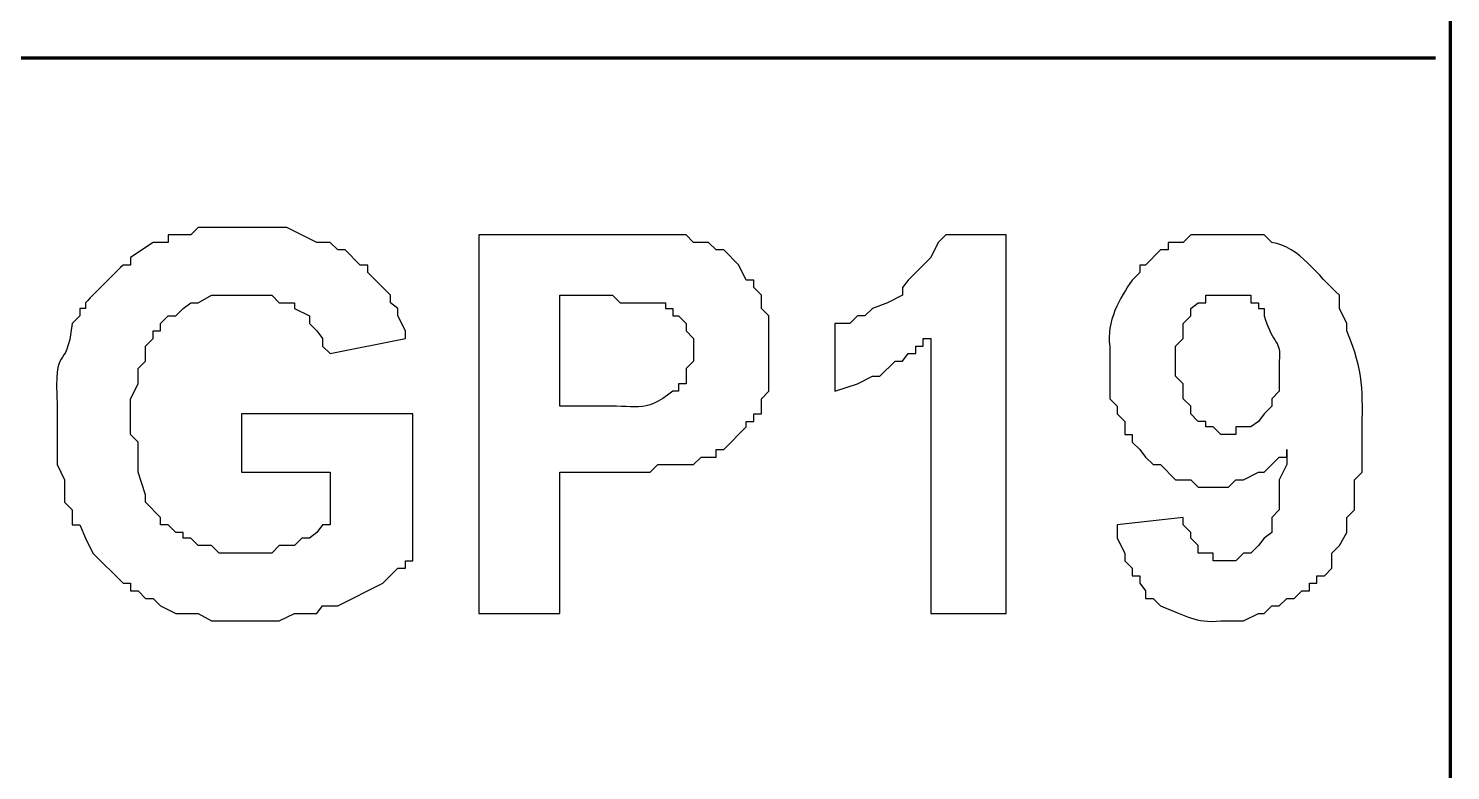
# Model space of a CAD drawing. Header units: millimetres. Extents: x -109 to -14.2, y -107.5 to -24.7.
# Drawn here: x -42.79 to -37.916, y -81.253 to -78.709 of the extents above; entities that cross this region are included whole.
import ezdxf

# ---------------------------------------------------------------- set-up
doc = ezdxf.new("R2010")
doc.units = ezdxf.units.MM
doc.header["$MEASUREMENT"] = 0
doc.layers.add('layer 1', color=7, linetype='Continuous')

msp = doc.modelspace()

# ---------------------------------------------------------------- linework, layer by layer
at = {"layer": 'layer 1', "color": 0, "lineweight": 80}
for points in [[(-37.9157, -91.9882), (-37.9157, -91.9882), (-37.9157, -66.1355), (-37.9157, -66.1355)], [(-46.6086, -78.8101), (-46.6086, -78.8101), (-37.9674, -78.8101), (-37.9674, -78.8101)]]:
    msp.add_open_spline(points, degree=3, dxfattribs=at)
at = {"layer": 'layer 1', "color": 0}
for points, knots in [([(-42.0589, -80.2299), (-42.0589, -80.2299), (-42.0589, -80.0298), (-42.0589, -80.0298), (-42.0589, -80.0298), (-42.0589, -80.0298), (-41.4716, -80.0298), (-41.4716, -80.0298), (-41.4716, -80.0298), (-41.4716, -80.0298), (-41.4716, -80.5332), (-41.4716, -80.5332), (-41.4716, -80.5332), (-41.4716, -80.5332), (-41.4974, -80.5332), (-41.4974, -80.5332), (-41.4974, -80.5332), (-41.4974, -80.5332), (-41.4974, -80.559), (-41.4974, -80.559), (-41.4974, -80.559), (-41.4974, -80.559), (-41.5232, -80.559), (-41.5232, -80.559), (-41.5232, -80.559), (-41.5232, -80.559), (-41.5749, -80.6107), (-41.5749, -80.6107), (-41.5749, -80.6107), (-41.5749, -80.6107), (-41.7297, -80.6881), (-41.7297, -80.6881), (-41.7297, -80.6881), (-41.7297, -80.6881), (-41.7814, -80.6881), (-41.7814, -80.6881), (-41.7814, -80.6881), (-41.7814, -80.6881), (-41.8008, -80.7139), (-41.8008, -80.7139), (-41.8008, -80.7139), (-41.8008, -80.7139), (-41.8782, -80.7139), (-41.8782, -80.7139), (-41.8782, -80.7139), (-41.8782, -80.7139), (-41.9298, -80.7397), (-41.9298, -80.7397), (-41.9298, -80.7397), (-41.9298, -80.7397), (-42.1621, -80.7397), (-42.1621, -80.7397), (-42.1621, -80.7397), (-42.1621, -80.7397), (-42.2073, -80.7139), (-42.2073, -80.7139), (-42.2073, -80.7139), (-42.2073, -80.7139), (-42.2848, -80.7139), (-42.2848, -80.7139), (-42.2848, -80.7139), (-42.2848, -80.7139), (-42.3364, -80.6881), (-42.3364, -80.6881), (-42.3364, -80.6881), (-42.3364, -80.6881), (-42.3622, -80.6623), (-42.3622, -80.6623), (-42.3622, -80.6623), (-42.3622, -80.6623), (-42.388, -80.6623), (-42.388, -80.6623), (-42.388, -80.6623), (-42.388, -80.6623), (-42.4138, -80.6365), (-42.4138, -80.6365), (-42.4138, -80.6365), (-42.4138, -80.6365), (-42.4396, -80.6365), (-42.4396, -80.6365), (-42.4396, -80.6365), (-42.4396, -80.6365), (-42.4396, -80.6107), (-42.4396, -80.6107), (-42.4396, -80.6107), (-42.4396, -80.6107), (-42.4654, -80.6107), (-42.4654, -80.6107), (-42.4654, -80.6107), (-42.4654, -80.6107), (-42.5687, -80.5074), (-42.5687, -80.5074), (-42.5687, -80.5074), (-42.5687, -80.5074), (-42.5945, -80.4558), (-42.5945, -80.4558), (-42.5945, -80.4558), (-42.5945, -80.4558), (-42.6139, -80.4106), (-42.6139, -80.4106), (-42.6139, -80.4106), (-42.6139, -80.4106), (-42.6397, -80.4106), (-42.6397, -80.4106), (-42.6397, -80.4106), (-42.6397, -80.4106), (-42.6397, -80.359), (-42.6397, -80.359), (-42.6397, -80.359), (-42.6397, -80.359), (-42.6655, -80.3332), (-42.6655, -80.3332), (-42.6655, -80.3332), (-42.6655, -80.3332), (-42.6655, -80.2557), (-42.6655, -80.2557), (-42.6655, -80.2557), (-42.6655, -80.2557), (-42.6913, -80.2041), (-42.6913, -80.2041), (-42.6913, -80.2041), (-42.6913, -80.2041), (-42.6913, -80.0041), (-42.6913, -80.0041), (-42.6913, -80.0041), (-42.7024, -79.7703), (-42.6601, -79.902), (-42.6397, -79.7201), (-42.6397, -79.7201), (-42.6397, -79.7201), (-42.6139, -79.6943), (-42.6139, -79.6943), (-42.6139, -79.6943), (-42.6139, -79.6943), (-42.6139, -79.6685), (-42.6139, -79.6685), (-42.6139, -79.6685), (-42.6139, -79.6685), (-42.5945, -79.6685), (-42.5945, -79.6685), (-42.5945, -79.6685), (-42.5945, -79.6685), (-42.5945, -79.6491), (-42.5945, -79.6491), (-42.5945, -79.6491), (-42.5515, -79.6061), (-42.5085, -79.5631), (-42.4654, -79.52), (-42.4654, -79.52), (-42.4654, -79.52), (-42.4396, -79.52), (-42.4396, -79.52), (-42.4396, -79.52), (-42.4396, -79.52), (-42.4396, -79.4942), (-42.4396, -79.4942), (-42.4396, -79.4942), (-42.4396, -79.4942), (-42.3622, -79.4426), (-42.3622, -79.4426), (-42.3622, -79.4426), (-42.3622, -79.4426), (-42.3106, -79.4426), (-42.3106, -79.4426), (-42.3106, -79.4426), (-42.3106, -79.4426), (-42.3106, -79.4168), (-42.3106, -79.4168), (-42.3106, -79.4168), (-42.3106, -79.4168), (-42.2331, -79.4168), (-42.2331, -79.4168), (-42.2331, -79.4168), (-42.2331, -79.4168), (-42.2073, -79.3909), (-42.2073, -79.3909), (-42.2073, -79.3909), (-42.2073, -79.3909), (-41.904, -79.3909), (-41.904, -79.3909), (-41.904, -79.3909), (-41.904, -79.3909), (-41.8008, -79.4426), (-41.8008, -79.4426), (-41.8008, -79.4426), (-41.8008, -79.4426), (-41.7556, -79.4426), (-41.7556, -79.4426), (-41.7556, -79.4426), (-41.7556, -79.4426), (-41.7297, -79.4684), (-41.7297, -79.4684), (-41.7297, -79.4684), (-41.7297, -79.4684), (-41.7039, -79.4684), (-41.7039, -79.4684), (-41.7039, -79.4684), (-41.7039, -79.4684), (-41.6523, -79.52), (-41.6523, -79.52), (-41.6523, -79.52), (-41.6523, -79.52), (-41.6265, -79.52), (-41.6265, -79.52), (-41.6265, -79.52), (-41.6265, -79.52), (-41.6265, -79.5458), (-41.6265, -79.5458), (-41.6265, -79.5458), (-41.6265, -79.5458), (-41.5491, -79.6233), (-41.5491, -79.6233), (-41.5491, -79.6233), (-41.5491, -79.6233), (-41.5491, -79.6491), (-41.5491, -79.6491), (-41.5491, -79.6491), (-41.5491, -79.6491), (-41.5232, -79.6685), (-41.5232, -79.6685), (-41.5232, -79.6685), (-41.5232, -79.6685), (-41.5232, -79.6943), (-41.5232, -79.6943), (-41.5232, -79.6943), (-41.5232, -79.6943), (-41.4974, -79.7459), (-41.4974, -79.7459), (-41.4974, -79.7459), (-41.4974, -79.7459), (-41.4974, -79.7717), (-41.4974, -79.7717), (-41.4974, -79.7717), (-41.4974, -79.7717), (-41.7556, -79.8233), (-41.7556, -79.8233), (-41.7556, -79.8233), (-41.7556, -79.8233), (-41.7814, -79.7975), (-41.7814, -79.7975), (-41.7814, -79.7975), (-41.7814, -79.7975), (-41.7814, -79.7717), (-41.7814, -79.7717), (-41.7814, -79.7717), (-41.7814, -79.7717), (-41.8008, -79.7459), (-41.8008, -79.7459), (-41.8008, -79.7459), (-41.8008, -79.7459), (-41.8265, -79.7201), (-41.8265, -79.7201), (-41.8265, -79.7201), (-41.8265, -79.7201), (-41.8265, -79.6943), (-41.8265, -79.6943), (-41.8265, -79.6943), (-41.8265, -79.6943), (-41.8782, -79.6685), (-41.8782, -79.6685), (-41.8782, -79.6685), (-41.8782, -79.6685), (-41.8782, -79.6491), (-41.8782, -79.6491), (-41.8782, -79.6491), (-41.8782, -79.6491), (-41.9298, -79.6491), (-41.9298, -79.6491), (-41.9298, -79.6491), (-41.9298, -79.6491), (-41.9556, -79.6233), (-41.9556, -79.6233), (-41.9556, -79.6233), (-41.9556, -79.6233), (-42.1621, -79.6233), (-42.1621, -79.6233), (-42.1621, -79.6233), (-42.1621, -79.6233), (-42.2073, -79.6491), (-42.2073, -79.6491), (-42.2073, -79.6491), (-42.2073, -79.6491), (-42.2331, -79.6491), (-42.2331, -79.6491), (-42.2331, -79.6491), (-42.2331, -79.6491), (-42.2589, -79.6685), (-42.2589, -79.6685), (-42.2589, -79.6685), (-42.2589, -79.6685), (-42.2848, -79.6943), (-42.2848, -79.6943), (-42.2848, -79.6943), (-42.2848, -79.6943), (-42.3106, -79.6943), (-42.3106, -79.6943), (-42.3106, -79.6943), (-42.3106, -79.6943), (-42.3364, -79.7201), (-42.3364, -79.7201), (-42.3364, -79.7201), (-42.3364, -79.7201), (-42.3364, -79.7459), (-42.3364, -79.7459), (-42.3364, -79.7459), (-42.3364, -79.7459), (-42.3622, -79.7459), (-42.3622, -79.7459), (-42.3622, -79.7459), (-42.3622, -79.7459), (-42.3622, -79.7717), (-42.3622, -79.7717), (-42.3622, -79.7717), (-42.3622, -79.7717), (-42.388, -79.7975), (-42.388, -79.7975), (-42.388, -79.7975), (-42.388, -79.7975), (-42.388, -79.8492), (-42.388, -79.8492), (-42.388, -79.8492), (-42.388, -79.8492), (-42.4138, -79.875), (-42.4138, -79.875), (-42.4138, -79.875), (-42.4138, -79.875), (-42.4138, -79.9266), (-42.4138, -79.9266), (-42.4138, -79.9266), (-42.4138, -79.9266), (-42.4396, -79.9782), (-42.4396, -79.9782), (-42.4396, -79.9782), (-42.4396, -79.9782), (-42.4396, -80.1009), (-42.4396, -80.1009), (-42.4396, -80.1009), (-42.4396, -80.1009), (-42.4138, -80.1266), (-42.4138, -80.1266), (-42.4138, -80.1266), (-42.4138, -80.1266), (-42.4138, -80.2299), (-42.4138, -80.2299), (-42.4138, -80.2299), (-42.4138, -80.2299), (-42.388, -80.3074), (-42.388, -80.3074), (-42.388, -80.3074), (-42.388, -80.3074), (-42.388, -80.3332), (-42.388, -80.3332), (-42.388, -80.3332), (-42.388, -80.3332), (-42.3364, -80.3848), (-42.3364, -80.3848), (-42.3364, -80.3848), (-42.3364, -80.3848), (-42.3364, -80.4106), (-42.3364, -80.4106), (-42.3364, -80.4106), (-42.3364, -80.4106), (-42.3106, -80.4106), (-42.3106, -80.4106), (-42.3106, -80.4106), (-42.3106, -80.4106), (-42.2848, -80.4364), (-42.2848, -80.4364), (-42.2848, -80.4364), (-42.2848, -80.4364), (-42.2589, -80.4364), (-42.2589, -80.4364), (-42.2589, -80.4364), (-42.2589, -80.4364), (-42.2589, -80.4558), (-42.2589, -80.4558), (-42.2589, -80.4558), (-42.2589, -80.4558), (-42.2331, -80.4558), (-42.2331, -80.4558), (-42.2331, -80.4558), (-42.2331, -80.4558), (-42.2073, -80.4816), (-42.2073, -80.4816), (-42.2073, -80.4816), (-42.2073, -80.4816), (-42.1621, -80.4816), (-42.1621, -80.4816), (-42.1621, -80.4816), (-42.1621, -80.4816), (-42.1363, -80.5074), (-42.1363, -80.5074), (-42.1363, -80.5074), (-42.1363, -80.5074), (-41.9556, -80.5074), (-41.9556, -80.5074), (-41.9556, -80.5074), (-41.9556, -80.5074), (-41.9298, -80.4816), (-41.9298, -80.4816), (-41.9298, -80.4816), (-41.9298, -80.4816), (-41.8782, -80.4816), (-41.8782, -80.4816), (-41.8782, -80.4816), (-41.8782, -80.4816), (-41.8524, -80.4558), (-41.8524, -80.4558), (-41.8524, -80.4558), (-41.8524, -80.4558), (-41.8265, -80.4558), (-41.8265, -80.4558), (-41.8265, -80.4558), (-41.8265, -80.4558), (-41.8008, -80.4364), (-41.8008, -80.4364), (-41.8008, -80.4364), (-41.8008, -80.4364), (-41.7814, -80.4106), (-41.7814, -80.4106), (-41.7814, -80.4106), (-41.7814, -80.4106), (-41.7556, -80.4106), (-41.7556, -80.4106), (-41.7556, -80.4106), (-41.7556, -80.4106), (-41.7556, -80.2299), (-41.7556, -80.2299), (-41.7556, -80.2299), (-41.7556, -80.2299), (-42.0589, -80.2299), (-42.0589, -80.2299)], [0, 0, 0, 0, 0.009174, 0.009174, 0.009174, 0.009174, 0.018349, 0.018349, 0.018349, 0.018349, 0.027523, 0.027523, 0.027523, 0.027523, 0.036697, 0.036697, 0.036697, 0.036697, 0.045872, 0.045872, 0.045872, 0.045872, 0.055046, 0.055046, 0.055046, 0.055046, 0.06422, 0.06422, 0.06422, 0.06422, 0.073394, 0.073394, 0.073394, 0.073395, 0.082569, 0.082569, 0.082569, 0.082569, 0.091743, 0.091743, 0.091743, 0.091743, 0.100917, 0.100917, 0.100917, 0.100917, 0.110092, 0.110092, 0.110092, 0.110092, 0.119266, 0.119266, 0.119266, 0.119266, 0.12844, 0.12844, 0.12844, 0.12844, 0.137615, 0.137615, 0.137615, 0.137615, 0.146789, 0.146789, 0.146789, 0.146789, 0.155963, 0.155963, 0.155963, 0.155963, 0.165138, 0.165138, 0.165138, 0.165138, 0.174312, 0.174312, 0.174312, 0.174312, 0.183486, 0.183486, 0.183486, 0.183486, 0.192661, 0.192661, 0.192661, 0.192661, 0.201835, 0.201835, 0.201835, 0.201835, 0.211009, 0.211009, 0.211009, 0.211009, 0.220183, 0.220183, 0.220183, 0.220183, 0.229358, 0.229358, 0.229358, 0.229358, 0.238532, 0.238532, 0.238532, 0.238532, 0.247706, 0.247706, 0.247706, 0.247706, 0.256881, 0.256881, 0.256881, 0.256881, 0.266055, 0.266055, 0.266055, 0.266055, 0.275229, 0.275229, 0.275229, 0.275229, 0.284404, 0.284404, 0.284404, 0.284404, 0.293578, 0.293578, 0.293578, 0.293578, 0.302752, 0.302752, 0.302752, 0.302752, 0.311927, 0.311927, 0.311927, 0.311927, 0.321101, 0.321101, 0.321101, 0.321101, 0.330275, 0.330275, 0.330275, 0.330275, 0.33945, 0.33945, 0.33945, 0.33945, 0.348624, 0.348624, 0.348624, 0.348624, 0.357798, 0.357798, 0.357798, 0.357798, 0.366972, 0.366972, 0.366972, 0.366972, 0.376147, 0.376147, 0.376147, 0.376147, 0.385321, 0.385321, 0.385321, 0.385321, 0.394495, 0.394495, 0.394495, 0.394495, 0.40367, 0.40367, 0.40367, 0.40367, 0.412844, 0.412844, 0.412844, 0.412844, 0.422018, 0.422018, 0.422018, 0.422018, 0.431193, 0.431193, 0.431193, 0.431193, 0.440367, 0.440367, 0.440367, 0.440367, 0.449541, 0.449541, 0.449541, 0.449541, 0.458716, 0.458716, 0.458716, 0.458716, 0.46789, 0.46789, 0.46789, 0.46789, 0.477064, 0.477064, 0.477064, 0.477064, 0.486239, 0.486239, 0.486239, 0.486239, 0.495413, 0.495413, 0.495413, 0.495413, 0.504587, 0.504587, 0.504587, 0.504587, 0.513761, 0.513761, 0.513761, 0.513761, 0.522936, 0.522936, 0.522936, 0.522936, 0.53211, 0.53211, 0.53211, 0.53211, 0.541284, 0.541284, 0.541284, 0.541284, 0.550459, 0.550459, 0.550459, 0.550459, 0.559633, 0.559633, 0.559633, 0.559633, 0.568807, 0.568807, 0.568807, 0.568807, 0.577982, 0.577982, 0.577982, 0.577982, 0.587156, 0.587156, 0.587156, 0.587156, 0.59633, 0.59633, 0.59633, 0.59633, 0.605505, 0.605505, 0.605505, 0.605505, 0.614679, 0.614679, 0.614679, 0.614679, 0.623853, 0.623853, 0.623853, 0.623853, 0.633028, 0.633028, 0.633028, 0.633028, 0.642202, 0.642202, 0.642202, 0.642202, 0.651376, 0.651376, 0.651376, 0.651376, 0.66055, 0.66055, 0.66055, 0.66055, 0.669725, 0.669725, 0.669725, 0.669725, 0.678899, 0.678899, 0.678899, 0.678899, 0.688073, 0.688073, 0.688073, 0.688073, 0.697248, 0.697248, 0.697248, 0.697248, 0.706422, 0.706422, 0.706422, 0.706422, 0.715596, 0.715596, 0.715596, 0.715596, 0.724771, 0.724771, 0.724771, 0.724771, 0.733945, 0.733945, 0.733945, 0.733945, 0.743119, 0.743119, 0.743119, 0.743119, 0.752294, 0.752294, 0.752294, 0.752294, 0.761468, 0.761468, 0.761468, 0.761468, 0.770642, 0.770642, 0.770642, 0.770642, 0.779817, 0.779817, 0.779817, 0.779817, 0.788991, 0.788991, 0.788991, 0.788991, 0.798165, 0.798165, 0.798165, 0.798165, 0.807339, 0.807339, 0.807339, 0.807339, 0.816514, 0.816514, 0.816514, 0.816514, 0.825688, 0.825688, 0.825688, 0.825688, 0.834862, 0.834862, 0.834862, 0.834862, 0.844037, 0.844037, 0.844037, 0.844037, 0.853211, 0.853211, 0.853211, 0.853211, 0.862385, 0.862385, 0.862385, 0.862385, 0.87156, 0.87156, 0.87156, 0.87156, 0.880734, 0.880734, 0.880734, 0.880734, 0.889908, 0.889908, 0.889908, 0.889908, 0.899083, 0.899083, 0.899083, 0.899083, 0.908257, 0.908257, 0.908257, 0.908257, 0.917431, 0.917431, 0.917431, 0.917431, 0.926606, 0.926606, 0.926606, 0.926606, 0.93578, 0.93578, 0.93578, 0.93578, 0.944954, 0.944954, 0.944954, 0.944954, 0.954128, 0.954128, 0.954128, 0.954128, 0.963303, 0.963303, 0.963303, 0.963303, 0.972477, 0.972477, 0.972477, 0.972477, 0.981651, 0.981651, 0.981651, 0.981651, 1, 1, 1, 1]), ([(-41.2457, -80.7139), (-41.2457, -80.7139), (-41.2457, -79.4168), (-41.2457, -79.4168), (-41.2457, -79.4168), (-41.2457, -79.4168), (-40.7875, -79.4168), (-40.7875, -79.4168), (-40.7875, -79.4168), (-40.7187, -79.4168), (-40.6499, -79.4168), (-40.581, -79.4168), (-40.581, -79.4168), (-40.581, -79.4168), (-40.5359, -79.4168), (-40.5359, -79.4168), (-40.5359, -79.4168), (-40.5359, -79.4168), (-40.51, -79.4426), (-40.51, -79.4426), (-40.51, -79.4426), (-40.51, -79.4426), (-40.4584, -79.4426), (-40.4584, -79.4426), (-40.4584, -79.4426), (-40.4584, -79.4426), (-40.4326, -79.4684), (-40.4326, -79.4684), (-40.4326, -79.4684), (-40.4326, -79.4684), (-40.4068, -79.4684), (-40.4068, -79.4684), (-40.4068, -79.4684), (-40.4068, -79.4684), (-40.3552, -79.52), (-40.3552, -79.52), (-40.3552, -79.52), (-40.3552, -79.52), (-40.3294, -79.5717), (-40.3294, -79.5717), (-40.3294, -79.5717), (-40.3294, -79.5717), (-40.3035, -79.5717), (-40.3035, -79.5717), (-40.3035, -79.5717), (-40.3035, -79.5717), (-40.3035, -79.5975), (-40.3035, -79.5975), (-40.3035, -79.5975), (-40.3035, -79.5975), (-40.2777, -79.6233), (-40.2777, -79.6233), (-40.2777, -79.6233), (-40.2777, -79.6233), (-40.2777, -79.6685), (-40.2777, -79.6685), (-40.2777, -79.6685), (-40.2777, -79.6685), (-40.2519, -79.6943), (-40.2519, -79.6943), (-40.2519, -79.6943), (-40.2519, -79.6943), (-40.2519, -79.9524), (-40.2519, -79.9524), (-40.2519, -79.9524), (-40.2519, -79.9524), (-40.2777, -79.9782), (-40.2777, -79.9782), (-40.2777, -79.9782), (-40.2777, -79.9782), (-40.2777, -80.0298), (-40.2777, -80.0298), (-40.2777, -80.0298), (-40.2777, -80.0298), (-40.3035, -80.0298), (-40.3035, -80.0298), (-40.3035, -80.0298), (-40.3035, -80.0298), (-40.3035, -80.0557), (-40.3035, -80.0557), (-40.3035, -80.0557), (-40.3035, -80.0557), (-40.3294, -80.0557), (-40.3294, -80.0557), (-40.3294, -80.0557), (-40.3294, -80.0557), (-40.3294, -80.075), (-40.3294, -80.075), (-40.3294, -80.075), (-40.3294, -80.075), (-40.4068, -80.1525), (-40.4068, -80.1525), (-40.4068, -80.1525), (-40.4068, -80.1525), (-40.4326, -80.1525), (-40.4326, -80.1525), (-40.4326, -80.1525), (-40.4326, -80.1525), (-40.4326, -80.1783), (-40.4326, -80.1783), (-40.4326, -80.1783), (-40.4326, -80.1783), (-40.4842, -80.1783), (-40.4842, -80.1783), (-40.4842, -80.1783), (-40.4842, -80.1783), (-40.51, -80.2041), (-40.51, -80.2041), (-40.51, -80.2041), (-40.51, -80.2041), (-40.6327, -80.2041), (-40.6327, -80.2041), (-40.6327, -80.2041), (-40.6327, -80.2041), (-40.6585, -80.2299), (-40.6585, -80.2299), (-40.6585, -80.2299), (-40.6585, -80.2299), (-40.9683, -80.2299), (-40.9683, -80.2299), (-40.9683, -80.2299), (-40.9683, -80.2299), (-40.9683, -80.7139), (-40.9683, -80.7139), (-40.9683, -80.7139), (-40.9683, -80.7139), (-41.2457, -80.7139), (-41.2457, -80.7139)], [0, 0, 0, 0, 0.030303, 0.030303, 0.030303, 0.030303, 0.060606, 0.060606, 0.060606, 0.060606, 0.090909, 0.090909, 0.090909, 0.090909, 0.121212, 0.121212, 0.121212, 0.121212, 0.151515, 0.151515, 0.151515, 0.151515, 0.181818, 0.181818, 0.181818, 0.181818, 0.212121, 0.212121, 0.212121, 0.212121, 0.242424, 0.242424, 0.242424, 0.242424, 0.272727, 0.272727, 0.272727, 0.272727, 0.30303, 0.30303, 0.30303, 0.30303, 0.333333, 0.333333, 0.333333, 0.333333, 0.363636, 0.363636, 0.363636, 0.363636, 0.393939, 0.393939, 0.393939, 0.393939, 0.424242, 0.424242, 0.424242, 0.424242, 0.454545, 0.454545, 0.454545, 0.454545, 0.484848, 0.484848, 0.484848, 0.484848, 0.515152, 0.515152, 0.515152, 0.515152, 0.545455, 0.545455, 0.545455, 0.545455, 0.575758, 0.575758, 0.575758, 0.575758, 0.606061, 0.606061, 0.606061, 0.606061, 0.636364, 0.636364, 0.636364, 0.636364, 0.666667, 0.666667, 0.666667, 0.666667, 0.69697, 0.69697, 0.69697, 0.69697, 0.727273, 0.727273, 0.727273, 0.727273, 0.757576, 0.757576, 0.757576, 0.757576, 0.787879, 0.787879, 0.787879, 0.787879, 0.818182, 0.818182, 0.818182, 0.818182, 0.848485, 0.848485, 0.848485, 0.848485, 0.878788, 0.878788, 0.878788, 0.878788, 0.909091, 0.909091, 0.909091, 0.909091, 0.939394, 0.939394, 0.939394, 0.939394, 1, 1, 1, 1]), ([(-39.4389, -80.7139), (-39.4389, -80.7139), (-39.697, -80.7139), (-39.697, -80.7139), (-39.697, -80.7139), (-39.697, -80.7139), (-39.697, -79.7717), (-39.697, -79.7717), (-39.697, -79.7717), (-39.697, -79.7717), (-39.7228, -79.7717), (-39.7228, -79.7717), (-39.7228, -79.7717), (-39.7228, -79.7717), (-39.7228, -79.7975), (-39.7228, -79.7975), (-39.7228, -79.7975), (-39.7228, -79.7975), (-39.7486, -79.7975), (-39.7486, -79.7975), (-39.7486, -79.7975), (-39.7486, -79.7975), (-39.7486, -79.8233), (-39.7486, -79.8233), (-39.7486, -79.8233), (-39.7486, -79.8233), (-39.7745, -79.8233), (-39.7745, -79.8233), (-39.7745, -79.8233), (-39.7745, -79.8233), (-39.7938, -79.8492), (-39.7938, -79.8492), (-39.7938, -79.8492), (-39.7938, -79.8492), (-39.8196, -79.8492), (-39.8196, -79.8492), (-39.8196, -79.8492), (-39.8196, -79.8492), (-39.8713, -79.9008), (-39.8713, -79.9008), (-39.8713, -79.9008), (-39.8713, -79.9008), (-39.8971, -79.9008), (-39.8971, -79.9008), (-39.8971, -79.9008), (-39.8971, -79.9008), (-39.9487, -79.9266), (-39.9487, -79.9266), (-39.9487, -79.9266), (-39.9487, -79.9266), (-40.0261, -79.9524), (-40.0261, -79.9524), (-40.0261, -79.9524), (-40.0261, -79.9524), (-40.0261, -79.7201), (-40.0261, -79.7201), (-40.0261, -79.7201), (-40.0261, -79.7201), (-39.9745, -79.7201), (-39.9745, -79.7201), (-39.9745, -79.7201), (-39.9745, -79.7201), (-39.9487, -79.6943), (-39.9487, -79.6943), (-39.9487, -79.6943), (-39.9487, -79.6943), (-39.9229, -79.6943), (-39.9229, -79.6943), (-39.9229, -79.6943), (-39.9229, -79.6943), (-39.8971, -79.6685), (-39.8971, -79.6685), (-39.8971, -79.6685), (-39.8971, -79.6685), (-39.8454, -79.6491), (-39.8454, -79.6491), (-39.8454, -79.6491), (-39.8454, -79.6491), (-39.7938, -79.6233), (-39.7938, -79.6233), (-39.7938, -79.6233), (-39.7938, -79.6233), (-39.7938, -79.5975), (-39.7938, -79.5975), (-39.7938, -79.5975), (-39.7938, -79.5975), (-39.7745, -79.5717), (-39.7745, -79.5717), (-39.7745, -79.5717), (-39.7745, -79.5717), (-39.697, -79.4942), (-39.697, -79.4942), (-39.697, -79.4942), (-39.697, -79.4942), (-39.6712, -79.4426), (-39.6712, -79.4426), (-39.6712, -79.4426), (-39.6712, -79.4426), (-39.6454, -79.4168), (-39.6454, -79.4168), (-39.6454, -79.4168), (-39.6454, -79.4168), (-39.4389, -79.4168), (-39.4389, -79.4168), (-39.4389, -79.4168), (-39.4389, -79.4168), (-39.4389, -80.7139), (-39.4389, -80.7139)], [0, 0, 0, 0, 0.035714, 0.035714, 0.035714, 0.035714, 0.071429, 0.071429, 0.071429, 0.071429, 0.107143, 0.107143, 0.107143, 0.107143, 0.142857, 0.142857, 0.142857, 0.142857, 0.178571, 0.178571, 0.178571, 0.178571, 0.214286, 0.214286, 0.214286, 0.214286, 0.25, 0.25, 0.25, 0.25, 0.285714, 0.285714, 0.285714, 0.285714, 0.321429, 0.321429, 0.321429, 0.321429, 0.357143, 0.357143, 0.357143, 0.357143, 0.392857, 0.392857, 0.392857, 0.392857, 0.428571, 0.428571, 0.428571, 0.428571, 0.464286, 0.464286, 0.464286, 0.464286, 0.5, 0.5, 0.5, 0.5, 0.535714, 0.535714, 0.535714, 0.535714, 0.571429, 0.571429, 0.571429, 0.571429, 0.607143, 0.607143, 0.607143, 0.607143, 0.642857, 0.642857, 0.642857, 0.642857, 0.678571, 0.678571, 0.678571, 0.678571, 0.714286, 0.714286, 0.714286, 0.714286, 0.75, 0.75, 0.75, 0.75, 0.785714, 0.785714, 0.785714, 0.785714, 0.821429, 0.821429, 0.821429, 0.821429, 0.857143, 0.857143, 0.857143, 0.857143, 0.892857, 0.892857, 0.892857, 0.892857, 0.928571, 0.928571, 0.928571, 0.928571, 1, 1, 1, 1]), ([(-39.058, -80.4106), (-39.058, -80.4106), (-38.8321, -80.3848), (-38.8321, -80.3848), (-38.8321, -80.3848), (-38.8321, -80.3848), (-38.8321, -80.4106), (-38.8321, -80.4106), (-38.8321, -80.4106), (-38.8321, -80.4106), (-38.8063, -80.4364), (-38.8063, -80.4364), (-38.8063, -80.4364), (-38.8063, -80.4364), (-38.8063, -80.4558), (-38.8063, -80.4558), (-38.8063, -80.4558), (-38.8063, -80.4558), (-38.7805, -80.4816), (-38.7805, -80.4816), (-38.7805, -80.4816), (-38.7805, -80.4816), (-38.7805, -80.5074), (-38.7805, -80.5074), (-38.7805, -80.5074), (-38.7805, -80.5074), (-38.7289, -80.5074), (-38.7289, -80.5074), (-38.7289, -80.5074), (-38.7289, -80.5074), (-38.7289, -80.5332), (-38.7289, -80.5332), (-38.7289, -80.5332), (-38.7289, -80.5332), (-38.6514, -80.5332), (-38.6514, -80.5332), (-38.6514, -80.5332), (-38.6514, -80.5332), (-38.6256, -80.5074), (-38.6256, -80.5074), (-38.6256, -80.5074), (-38.6256, -80.5074), (-38.5998, -80.5074), (-38.5998, -80.5074), (-38.5998, -80.5074), (-38.5998, -80.5074), (-38.574, -80.4816), (-38.574, -80.4816), (-38.574, -80.4816), (-38.574, -80.4816), (-38.5546, -80.4558), (-38.5546, -80.4558), (-38.5546, -80.4558), (-38.5546, -80.4558), (-38.5288, -80.4364), (-38.5288, -80.4364), (-38.5288, -80.4364), (-38.5288, -80.4364), (-38.5288, -80.3848), (-38.5288, -80.3848), (-38.5288, -80.3848), (-38.5288, -80.3848), (-38.503, -80.359), (-38.503, -80.359), (-38.503, -80.359), (-38.503, -80.359), (-38.503, -80.2557), (-38.503, -80.2557), (-38.503, -80.2557), (-38.503, -80.2557), (-38.4772, -80.2041), (-38.4772, -80.2041), (-38.4772, -80.2041), (-38.4772, -80.2041), (-38.4772, -80.1525), (-38.4772, -80.1525), (-38.4772, -80.1525), (-38.4772, -80.1525), (-38.4772, -80.1783), (-38.4772, -80.1783), (-38.4772, -80.1783), (-38.4772, -80.1783), (-38.503, -80.1783), (-38.503, -80.1783), (-38.503, -80.1783), (-38.503, -80.1783), (-38.5546, -80.2299), (-38.5546, -80.2299), (-38.5546, -80.2299), (-38.5546, -80.2299), (-38.574, -80.2299), (-38.574, -80.2299), (-38.574, -80.2299), (-38.574, -80.2299), (-38.6256, -80.2557), (-38.6256, -80.2557), (-38.6256, -80.2557), (-38.6256, -80.2557), (-38.6514, -80.2557), (-38.6514, -80.2557), (-38.6514, -80.2557), (-38.6514, -80.2557), (-38.6773, -80.2815), (-38.6773, -80.2815), (-38.6773, -80.2815), (-38.6773, -80.2815), (-38.7805, -80.2815), (-38.7805, -80.2815), (-38.7805, -80.2815), (-38.7805, -80.2815), (-38.8063, -80.2557), (-38.8063, -80.2557), (-38.8063, -80.2557), (-38.8063, -80.2557), (-38.858, -80.2557), (-38.858, -80.2557), (-38.858, -80.2557), (-38.858, -80.2557), (-38.9096, -80.2041), (-38.9096, -80.2041), (-38.9096, -80.2041), (-38.9096, -80.2041), (-38.9354, -80.2041), (-38.9354, -80.2041), (-38.9354, -80.2041), (-38.9354, -80.2041), (-38.9612, -80.1783), (-38.9612, -80.1783), (-38.9612, -80.1783), (-38.9612, -80.1783), (-38.9806, -80.1525), (-38.9806, -80.1525), (-38.9806, -80.1525), (-38.9806, -80.1525), (-39.0064, -80.1266), (-39.0064, -80.1266), (-39.0064, -80.1266), (-39.0064, -80.1266), (-39.0064, -80.1009), (-39.0064, -80.1009), (-39.0064, -80.1009), (-39.0064, -80.1009), (-39.0322, -80.1009), (-39.0322, -80.1009), (-39.0322, -80.1009), (-39.0322, -80.1009), (-39.0322, -80.0557), (-39.0322, -80.0557), (-39.0322, -80.0557), (-39.0322, -80.0557), (-39.058, -80.0298), (-39.058, -80.0298), (-39.058, -80.0298), (-39.058, -80.0298), (-39.058, -80.0041), (-39.058, -80.0041), (-39.058, -80.0041), (-39.058, -80.0041), (-39.0838, -79.9782), (-39.0838, -79.9782), (-39.0838, -79.9782), (-39.0838, -79.9782), (-39.0838, -79.7975), (-39.0838, -79.7975), (-39.0838, -79.7975), (-39.0968, -79.7169), (-39.0485, -79.6295), (-39.0064, -79.5717), (-39.0064, -79.5717), (-39.0064, -79.5717), (-38.9806, -79.5458), (-38.9806, -79.5458), (-38.9806, -79.5458), (-38.9806, -79.5458), (-38.9806, -79.52), (-38.9806, -79.52), (-38.9806, -79.52), (-38.9806, -79.52), (-38.9612, -79.52), (-38.9612, -79.52), (-38.9612, -79.52), (-38.9612, -79.52), (-38.9096, -79.4684), (-38.9096, -79.4684), (-38.9096, -79.4684), (-38.9096, -79.4684), (-38.8838, -79.4684), (-38.8838, -79.4684), (-38.8838, -79.4684), (-38.8838, -79.4684), (-38.8838, -79.4426), (-38.8838, -79.4426), (-38.8838, -79.4426), (-38.8838, -79.4426), (-38.8321, -79.4426), (-38.8321, -79.4426), (-38.8321, -79.4426), (-38.8321, -79.4426), (-38.8063, -79.4168), (-38.8063, -79.4168), (-38.8063, -79.4168), (-38.7289, -79.4168), (-38.6514, -79.4168), (-38.574, -79.4168), (-38.574, -79.4168), (-38.574, -79.4168), (-38.5546, -79.4168), (-38.5546, -79.4168), (-38.5546, -79.4168), (-38.5546, -79.4168), (-38.5288, -79.4426), (-38.5288, -79.4426), (-38.5288, -79.4426), (-38.4329, -79.4565), (-38.3712, -79.5578), (-38.2965, -79.6233), (-38.2965, -79.6233), (-38.2965, -79.6233), (-38.2965, -79.6685), (-38.2965, -79.6685), (-38.2965, -79.6685), (-38.2965, -79.6685), (-38.2707, -79.7201), (-38.2707, -79.7201), (-38.2707, -79.7201), (-38.2707, -79.7201), (-38.2707, -79.7459), (-38.2707, -79.7459), (-38.2707, -79.7459), (-38.2124, -79.8871), (-38.2166, -79.9536), (-38.2191, -80.1009), (-38.2191, -80.1009), (-38.2191, -80.1009), (-38.2191, -80.2299), (-38.2191, -80.2299), (-38.2191, -80.2299), (-38.2191, -80.2299), (-38.2449, -80.2557), (-38.2449, -80.2557), (-38.2449, -80.2557), (-38.2449, -80.2557), (-38.2449, -80.359), (-38.2449, -80.359), (-38.2449, -80.359), (-38.2449, -80.359), (-38.2707, -80.3848), (-38.2707, -80.3848), (-38.2707, -80.3848), (-38.2707, -80.3848), (-38.2707, -80.4364), (-38.2707, -80.4364), (-38.2707, -80.4364), (-38.2707, -80.4364), (-38.2965, -80.4816), (-38.2965, -80.4816), (-38.2965, -80.4816), (-38.2965, -80.4816), (-38.3223, -80.5074), (-38.3223, -80.5074), (-38.3223, -80.5074), (-38.3223, -80.5074), (-38.3223, -80.559), (-38.3223, -80.559), (-38.3223, -80.559), (-38.3223, -80.559), (-38.3481, -80.5849), (-38.3481, -80.5849), (-38.3481, -80.5849), (-38.3481, -80.5849), (-38.374, -80.5849), (-38.374, -80.5849), (-38.374, -80.5849), (-38.374, -80.5849), (-38.374, -80.6107), (-38.374, -80.6107), (-38.374, -80.6107), (-38.374, -80.6107), (-38.3997, -80.6107), (-38.3997, -80.6107), (-38.3997, -80.6107), (-38.3997, -80.6107), (-38.3997, -80.6365), (-38.3997, -80.6365), (-38.3997, -80.6365), (-38.3997, -80.6365), (-38.4256, -80.6365), (-38.4256, -80.6365), (-38.4256, -80.6365), (-38.4256, -80.6365), (-38.4514, -80.6623), (-38.4514, -80.6623), (-38.4514, -80.6623), (-38.4514, -80.6623), (-38.4772, -80.6623), (-38.4772, -80.6623), (-38.4772, -80.6623), (-38.4772, -80.6623), (-38.503, -80.6881), (-38.503, -80.6881), (-38.503, -80.6881), (-38.503, -80.6881), (-38.5288, -80.6881), (-38.5288, -80.6881), (-38.5288, -80.6881), (-38.5288, -80.6881), (-38.5546, -80.7139), (-38.5546, -80.7139), (-38.5546, -80.7139), (-38.5546, -80.7139), (-38.574, -80.7139), (-38.574, -80.7139), (-38.574, -80.7139), (-38.574, -80.7139), (-38.6256, -80.7397), (-38.6256, -80.7397), (-38.6256, -80.7397), (-38.6256, -80.7397), (-38.7031, -80.7397), (-38.7031, -80.7397), (-38.7031, -80.7397), (-38.794, -80.7477), (-38.8191, -80.7219), (-38.9096, -80.6881), (-38.9096, -80.6881), (-38.9096, -80.6881), (-38.9354, -80.6623), (-38.9354, -80.6623), (-38.9354, -80.6623), (-38.9354, -80.6623), (-38.9612, -80.6623), (-38.9612, -80.6623), (-38.9612, -80.6623), (-38.9612, -80.6623), (-38.9612, -80.6365), (-38.9612, -80.6365), (-38.9612, -80.6365), (-38.9612, -80.6365), (-38.9806, -80.6107), (-38.9806, -80.6107), (-38.9806, -80.6107), (-38.9806, -80.6107), (-38.9806, -80.5849), (-38.9806, -80.5849), (-38.9806, -80.5849), (-38.9806, -80.5849), (-39.0064, -80.5849), (-39.0064, -80.5849), (-39.0064, -80.5849), (-39.0064, -80.5849), (-39.0064, -80.559), (-39.0064, -80.559), (-39.0064, -80.559), (-39.0064, -80.559), (-39.0322, -80.5332), (-39.0322, -80.5332), (-39.0322, -80.5332), (-39.0322, -80.5332), (-39.0322, -80.5074), (-39.0322, -80.5074), (-39.0322, -80.5074), (-39.0322, -80.5074), (-39.058, -80.4558), (-39.058, -80.4558), (-39.058, -80.4558), (-39.058, -80.4558), (-39.058, -80.4106), (-39.058, -80.4106)], [0, 0, 0, 0, 0.010753, 0.010753, 0.010753, 0.010753, 0.021505, 0.021505, 0.021505, 0.021505, 0.032258, 0.032258, 0.032258, 0.032258, 0.043011, 0.043011, 0.043011, 0.043011, 0.053763, 0.053763, 0.053763, 0.053763, 0.064516, 0.064516, 0.064516, 0.064516, 0.075269, 0.075269, 0.075269, 0.075269, 0.086022, 0.086022, 0.086022, 0.086022, 0.096774, 0.096774, 0.096774, 0.096774, 0.107527, 0.107527, 0.107527, 0.107527, 0.11828, 0.11828, 0.11828, 0.11828, 0.129032, 0.129032, 0.129032, 0.129032, 0.139785, 0.139785, 0.139785, 0.139785, 0.150538, 0.150538, 0.150538, 0.150538, 0.16129, 0.16129, 0.16129, 0.16129, 0.172043, 0.172043, 0.172043, 0.172043, 0.182796, 0.182796, 0.182796, 0.182796, 0.193548, 0.193548, 0.193548, 0.193548, 0.204301, 0.204301, 0.204301, 0.204301, 0.215054, 0.215054, 0.215054, 0.215054, 0.225806, 0.225806, 0.225806, 0.225806, 0.236559, 0.236559, 0.236559, 0.236559, 0.247312, 0.247312, 0.247312, 0.247312, 0.258065, 0.258065, 0.258065, 0.258065, 0.268817, 0.268817, 0.268817, 0.268817, 0.27957, 0.27957, 0.27957, 0.27957, 0.290323, 0.290323, 0.290323, 0.290323, 0.301075, 0.301075, 0.301075, 0.301075, 0.311828, 0.311828, 0.311828, 0.311828, 0.322581, 0.322581, 0.322581, 0.322581, 0.333333, 0.333333, 0.333333, 0.333333, 0.344086, 0.344086, 0.344086, 0.344086, 0.354839, 0.354839, 0.354839, 0.354839, 0.365591, 0.365591, 0.365591, 0.365591, 0.376344, 0.376344, 0.376344, 0.376344, 0.387097, 0.387097, 0.387097, 0.387097, 0.397849, 0.397849, 0.397849, 0.397849, 0.408602, 0.408602, 0.408602, 0.408602, 0.419355, 0.419355, 0.419355, 0.419355, 0.430108, 0.430108, 0.430108, 0.430108, 0.44086, 0.44086, 0.44086, 0.44086, 0.451613, 0.451613, 0.451613, 0.451613, 0.462366, 0.462366, 0.462366, 0.462366, 0.473118, 0.473118, 0.473118, 0.473118, 0.483871, 0.483871, 0.483871, 0.483871, 0.494624, 0.494624, 0.494624, 0.494624, 0.505376, 0.505376, 0.505376, 0.505376, 0.516129, 0.516129, 0.516129, 0.516129, 0.526882, 0.526882, 0.526882, 0.526882, 0.537634, 0.537634, 0.537634, 0.537634, 0.548387, 0.548387, 0.548387, 0.548387, 0.55914, 0.55914, 0.55914, 0.55914, 0.569892, 0.569892, 0.569892, 0.569892, 0.580645, 0.580645, 0.580645, 0.580645, 0.591398, 0.591398, 0.591398, 0.591398, 0.602151, 0.602151, 0.602151, 0.602151, 0.612903, 0.612903, 0.612903, 0.612903, 0.623656, 0.623656, 0.623656, 0.623656, 0.634409, 0.634409, 0.634409, 0.634409, 0.645161, 0.645161, 0.645161, 0.645161, 0.655914, 0.655914, 0.655914, 0.655914, 0.666667, 0.666667, 0.666667, 0.666667, 0.677419, 0.677419, 0.677419, 0.677419, 0.688172, 0.688172, 0.688172, 0.688172, 0.698925, 0.698925, 0.698925, 0.698925, 0.709677, 0.709677, 0.709677, 0.709677, 0.72043, 0.72043, 0.72043, 0.72043, 0.731183, 0.731183, 0.731183, 0.731183, 0.741935, 0.741935, 0.741935, 0.741935, 0.752688, 0.752688, 0.752688, 0.752688, 0.763441, 0.763441, 0.763441, 0.763441, 0.774194, 0.774194, 0.774194, 0.774194, 0.784946, 0.784946, 0.784946, 0.784946, 0.795699, 0.795699, 0.795699, 0.795699, 0.806452, 0.806452, 0.806452, 0.806452, 0.817204, 0.817204, 0.817204, 0.817204, 0.827957, 0.827957, 0.827957, 0.827957, 0.83871, 0.83871, 0.83871, 0.83871, 0.849462, 0.849462, 0.849462, 0.849462, 0.860215, 0.860215, 0.860215, 0.860215, 0.870968, 0.870968, 0.870968, 0.870968, 0.88172, 0.88172, 0.88172, 0.88172, 0.892473, 0.892473, 0.892473, 0.892473, 0.903226, 0.903226, 0.903226, 0.903226, 0.913978, 0.913978, 0.913978, 0.913979, 0.924731, 0.924731, 0.924731, 0.924731, 0.935484, 0.935484, 0.935484, 0.935484, 0.946237, 0.946237, 0.946237, 0.946237, 0.956989, 0.956989, 0.956989, 0.956989, 0.967742, 0.967742, 0.967742, 0.967742, 0.978495, 0.978495, 0.978495, 0.978495, 1, 1, 1, 1]), ([(-40.9683, -79.6233), (-40.9683, -79.6233), (-40.9683, -80.0041), (-40.9683, -80.0041), (-40.9683, -80.0041), (-40.9683, -80.0041), (-40.8392, -80.0041), (-40.8392, -80.0041), (-40.8392, -80.0041), (-40.7057, -79.9969), (-40.6831, -80.0332), (-40.581, -79.9524), (-40.581, -79.9524), (-40.581, -79.9524), (-40.5617, -79.9524), (-40.5617, -79.9524), (-40.5617, -79.9524), (-40.5617, -79.9524), (-40.5617, -79.9266), (-40.5617, -79.9266), (-40.5617, -79.9266), (-40.5617, -79.9266), (-40.5359, -79.9266), (-40.5359, -79.9266), (-40.5359, -79.9266), (-40.5359, -79.9266), (-40.5359, -79.875), (-40.5359, -79.875), (-40.5359, -79.875), (-40.5359, -79.875), (-40.51, -79.8492), (-40.51, -79.8492), (-40.51, -79.8492), (-40.51, -79.8492), (-40.51, -79.7717), (-40.51, -79.7717), (-40.51, -79.7717), (-40.51, -79.7717), (-40.5359, -79.7459), (-40.5359, -79.7459), (-40.5359, -79.7459), (-40.5359, -79.7459), (-40.5359, -79.7201), (-40.5359, -79.7201), (-40.5359, -79.7201), (-40.5359, -79.7201), (-40.5617, -79.6943), (-40.5617, -79.6943), (-40.5617, -79.6943), (-40.5617, -79.6943), (-40.581, -79.6943), (-40.581, -79.6943), (-40.581, -79.6943), (-40.581, -79.6943), (-40.581, -79.6685), (-40.581, -79.6685), (-40.581, -79.6685), (-40.581, -79.6685), (-40.6068, -79.6685), (-40.6068, -79.6685), (-40.6068, -79.6685), (-40.6068, -79.6685), (-40.6068, -79.6491), (-40.6068, -79.6491), (-40.6068, -79.6491), (-40.6068, -79.6491), (-40.7617, -79.6491), (-40.7617, -79.6491), (-40.7617, -79.6491), (-40.7617, -79.6491), (-40.7875, -79.6233), (-40.7875, -79.6233), (-40.7875, -79.6233), (-40.7875, -79.6233), (-40.865, -79.6233), (-40.865, -79.6233), (-40.865, -79.6233), (-40.865, -79.6233), (-40.9683, -79.6233), (-40.9683, -79.6233)], [0, 0, 0, 0, 0.047619, 0.047619, 0.047619, 0.047619, 0.095238, 0.095238, 0.095238, 0.095238, 0.142857, 0.142857, 0.142857, 0.142857, 0.190476, 0.190476, 0.190476, 0.190476, 0.238095, 0.238095, 0.238095, 0.238095, 0.285714, 0.285714, 0.285714, 0.285714, 0.333333, 0.333333, 0.333333, 0.333333, 0.380952, 0.380952, 0.380952, 0.380952, 0.428571, 0.428571, 0.428571, 0.428571, 0.47619, 0.47619, 0.47619, 0.47619, 0.52381, 0.52381, 0.52381, 0.52381, 0.571429, 0.571429, 0.571429, 0.571429, 0.619048, 0.619048, 0.619048, 0.619048, 0.666667, 0.666667, 0.666667, 0.666667, 0.714286, 0.714286, 0.714286, 0.714286, 0.761905, 0.761905, 0.761905, 0.761905, 0.809524, 0.809524, 0.809524, 0.809524, 0.857143, 0.857143, 0.857143, 0.857143, 0.904762, 0.904762, 0.904762, 0.904762, 1, 1, 1, 1]), ([(-38.503, -79.875), (-38.503, -79.875), (-38.503, -79.8492), (-38.503, -79.8492), (-38.503, -79.8492), (-38.4947, -79.7769), (-38.5236, -79.7965), (-38.5546, -79.6943), (-38.5546, -79.6943), (-38.5546, -79.6943), (-38.5546, -79.6685), (-38.5546, -79.6685), (-38.5546, -79.6685), (-38.5546, -79.6685), (-38.574, -79.6685), (-38.574, -79.6685), (-38.574, -79.6685), (-38.574, -79.6685), (-38.574, -79.6491), (-38.574, -79.6491), (-38.574, -79.6491), (-38.574, -79.6491), (-38.5998, -79.6491), (-38.5998, -79.6491), (-38.5998, -79.6491), (-38.5998, -79.6491), (-38.5998, -79.6233), (-38.5998, -79.6233), (-38.5998, -79.6233), (-38.5998, -79.6233), (-38.7547, -79.6233), (-38.7547, -79.6233), (-38.7547, -79.6233), (-38.7547, -79.6233), (-38.7547, -79.6491), (-38.7547, -79.6491), (-38.7547, -79.6491), (-38.7547, -79.6491), (-38.7805, -79.6491), (-38.7805, -79.6491), (-38.7805, -79.6491), (-38.7805, -79.6491), (-38.8063, -79.6685), (-38.8063, -79.6685), (-38.8063, -79.6685), (-38.8063, -79.6685), (-38.8063, -79.6943), (-38.8063, -79.6943), (-38.8063, -79.6943), (-38.8063, -79.6943), (-38.8321, -79.7201), (-38.8321, -79.7201), (-38.8321, -79.7201), (-38.8321, -79.7201), (-38.8321, -79.7717), (-38.8321, -79.7717), (-38.8321, -79.7717), (-38.8321, -79.7717), (-38.858, -79.7975), (-38.858, -79.7975), (-38.858, -79.7975), (-38.858, -79.7975), (-38.858, -79.9008), (-38.858, -79.9008), (-38.858, -79.9008), (-38.858, -79.9008), (-38.8321, -79.9266), (-38.8321, -79.9266), (-38.8321, -79.9266), (-38.8321, -79.9266), (-38.8321, -79.9782), (-38.8321, -79.9782), (-38.8321, -79.9782), (-38.8321, -79.9782), (-38.8063, -80.0041), (-38.8063, -80.0041), (-38.8063, -80.0041), (-38.8063, -80.0041), (-38.8063, -80.0298), (-38.8063, -80.0298), (-38.8063, -80.0298), (-38.8063, -80.0298), (-38.7805, -80.0557), (-38.7805, -80.0557), (-38.7805, -80.0557), (-38.7805, -80.0557), (-38.7547, -80.0557), (-38.7547, -80.0557), (-38.7547, -80.0557), (-38.7547, -80.0557), (-38.7547, -80.075), (-38.7547, -80.075), (-38.7547, -80.075), (-38.7547, -80.075), (-38.7289, -80.075), (-38.7289, -80.075), (-38.7289, -80.075), (-38.7289, -80.075), (-38.7031, -80.1009), (-38.7031, -80.1009), (-38.7031, -80.1009), (-38.7031, -80.1009), (-38.6514, -80.1009), (-38.6514, -80.1009), (-38.6514, -80.1009), (-38.6514, -80.1009), (-38.6514, -80.075), (-38.6514, -80.075), (-38.6514, -80.075), (-38.6514, -80.075), (-38.5998, -80.075), (-38.5998, -80.075), (-38.5998, -80.075), (-38.5998, -80.075), (-38.574, -80.0557), (-38.574, -80.0557), (-38.574, -80.0557), (-38.574, -80.0557), (-38.5546, -80.0298), (-38.5546, -80.0298), (-38.5546, -80.0298), (-38.5546, -80.0298), (-38.5288, -80.0041), (-38.5288, -80.0041), (-38.5288, -80.0041), (-38.5288, -80.0041), (-38.5288, -79.9782), (-38.5288, -79.9782), (-38.5288, -79.9782), (-38.5288, -79.9782), (-38.503, -79.9524), (-38.503, -79.9524), (-38.503, -79.9524), (-38.503, -79.9524), (-38.503, -79.875), (-38.503, -79.875)], [0, 0, 0, 0, 0.028571, 0.028571, 0.028571, 0.028571, 0.057143, 0.057143, 0.057143, 0.057143, 0.085714, 0.085714, 0.085714, 0.085714, 0.114286, 0.114286, 0.114286, 0.114286, 0.142857, 0.142857, 0.142857, 0.142857, 0.171429, 0.171429, 0.171429, 0.171429, 0.2, 0.2, 0.2, 0.2, 0.228571, 0.228571, 0.228571, 0.228571, 0.257143, 0.257143, 0.257143, 0.257143, 0.285714, 0.285714, 0.285714, 0.285714, 0.314286, 0.314286, 0.314286, 0.314286, 0.342857, 0.342857, 0.342857, 0.342857, 0.371429, 0.371429, 0.371429, 0.371429, 0.4, 0.4, 0.4, 0.4, 0.428571, 0.428571, 0.428571, 0.428571, 0.457143, 0.457143, 0.457143, 0.457143, 0.485714, 0.485714, 0.485714, 0.485714, 0.514286, 0.514286, 0.514286, 0.514286, 0.542857, 0.542857, 0.542857, 0.542857, 0.571429, 0.571429, 0.571429, 0.571429, 0.6, 0.6, 0.6, 0.6, 0.628571, 0.628571, 0.628571, 0.628571, 0.657143, 0.657143, 0.657143, 0.657143, 0.685714, 0.685714, 0.685714, 0.685714, 0.714286, 0.714286, 0.714286, 0.714286, 0.742857, 0.742857, 0.742857, 0.742857, 0.771429, 0.771429, 0.771429, 0.771429, 0.8, 0.8, 0.8, 0.8, 0.828571, 0.828571, 0.828571, 0.828571, 0.857143, 0.857143, 0.857143, 0.857143, 0.885714, 0.885714, 0.885714, 0.885714, 0.914286, 0.914286, 0.914286, 0.914286, 0.942857, 0.942857, 0.942857, 0.942857, 1, 1, 1, 1])]:
    msp.add_open_spline(points, degree=3, knots=knots, dxfattribs=at)

doc.saveas('drawing.dxf')
